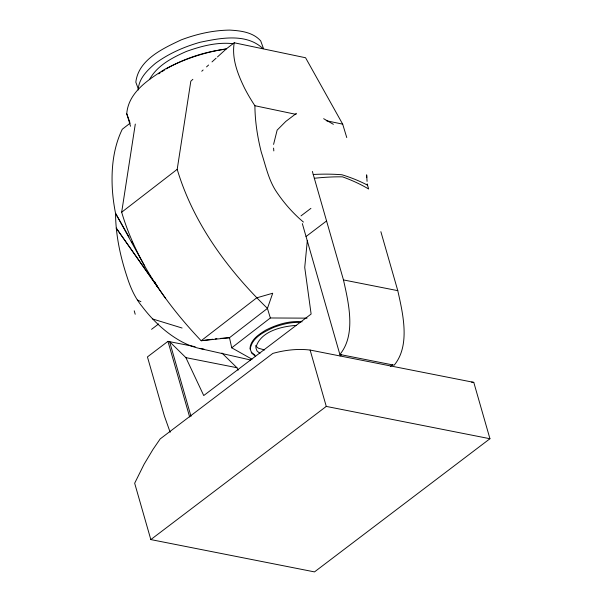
<?xml version="1.0" encoding="UTF-8"?>
<svg xmlns="http://www.w3.org/2000/svg" width="602" height="602" viewBox="0 0 602 602"><rect width="100%" height="100%" fill="white"/><g stroke="black" fill="none" stroke-linecap="round" stroke-linejoin="round"><path stroke-width="0.9" d="M307.321 240.559L304.732 267.431L311.121 314.048L203.739 395.552L185.89 357.633L169.591 341.665L191.022 416.388M346.76 137.565L342.681 124.155L305.568 57.754L234.223 42.772C231.604 58.432 237.655 73.956 244.389 87.794A138.106 62.202 40.1 0 0 254.902 105.726C255.022 121.401 257.46 136.932 261.268 152.11C265.745 165.746 268.59 180.457 276.89 192.414C284.362 203.431 293.234 213.507 303.438 222.078M212.784 339.227L201.158 340.732L256.693 297.847L272.706 293.234L267.438 308.405L229.49 337.707L201.158 340.732C166.333 304.01 136.12 261.23 121.672 212.22L135.292 124.072M252.012 359.228L231.717 347.813L270.343 317.976L267.438 308.405C227.616 269.658 193.25 223.116 177.199 169.335L190.826 81.187L192.873 79.321M130.544 126.247L126.751 113.755C128.376 92.354 148.536 79.404 165.091 69.117C184.227 58.973 204.943 52.156 226.344 48.86L234.223 42.772M138.212 90.007C138.656 78.576 147.309 70.223 155.489 63.293C168.838 53.488 184.122 46.821 199.999 42.291C220.377 38.054 246.368 32.801 263.074 48.717M250.259 349.265C251.749 337.564 264.225 331.807 273.744 327.368C282.33 324.245 291.458 321.889 300.654 322.476M273.579 144.405L277.138 130.13L285.822 121.408L296.47 113.326M149.567 79.449C157.227 65.415 172.217 57.709 186.289 51.479C201.158 46.121 217.096 41.944 233.004 43.675M302.332 223.598L339.867 354.473C356.316 334.644 348.55 302.768 343.471 279.93L312.363 171.427M201.753 71.239L203.122 69.998M206.539 66.89L208.585 65.024M212.002 61.916L216.103 58.183M217.465 56.942L226.344 48.86M130.167 123.139L122.289 129.227C113.176 147.911 111.137 169.222 112.386 189.743A138.106 90.797 66.8 0 0 115.546 213.349C115.674 234.825 120.189 256 126.887 276.333C130.325 287.274 134.856 297.779 142.245 306.666C153.066 320.813 166.287 333.395 182.052 341.883A77.507 44.081 52.3 0 0 199.676 348.468L250.703 360.026M121.672 212.22L177.199 169.335M151.553 329.324L158.65 323.936M300.992 215.892L310.925 208.352M195.116 346.699L167.958 341.342L147.437 356.918L164.354 415.892L170.163 432.281M306.042 236.526L326.562 220.957M340.002 355.932L341.5 354.796M150.824 539.58L326.276 406.41L489.945 438.73L473.782 382.375L310.113 350.055C297.621 348.543 284.904 350.055 272.826 353.412L160.207 438.896L152.916 449.528L144.096 464.24L134.667 483.225L150.824 539.58L314.492 571.9L489.945 438.73M390.292 366.58L392.534 364.88M158.627 73.843L160.155 72.85M161.682 71.849L164.745 69.855M166.28 68.854C184.46 58.386 204.883 51.682 225.712 49.198M215.26 338.903L216.886 338.693M220.482 338.414L229.49 337.707L231.717 347.813M296.267 325.373C281.563 326.374 259.989 331.439 255.85 347.775L257.001 350.958L259.951 353.419M270.343 317.976L307.028 318.149M302.144 321.784C289.479 320.535 276.792 324.486 265.617 330.205C258.875 334.396 250.665 339.678 249.996 348.392L251.651 353.088L255.203 356.053M264.564 349.95L258.363 348.197L255.414 345.736M471.592 382.15L473.782 382.375M199.676 348.468L204.055 349.168M343.471 279.93L397.779 290.653C402.851 313.491 410.617 345.367 394.167 365.203L339.867 354.473M185.89 357.633L236.925 367.709L238.114 370.238M254.902 105.726L296.049 114.365M326.224 120.701L342.681 124.155M152.675 318.992L182.082 328.022M137.527 300.044L140.906 301.685M323.65 118.692L333.395 124.321M251.388 352.215L254.939 355.18M221.935 353.02L236.925 367.709M165.482 298.238L116.216 228.09L157.972 287.515L154.706 281.811M129.061 236.985L115.546 213.349L144.668 266.016M131.861 241.876L132.794 243.509M263.375 48.265L260.689 40.883C252.908 32.169 240.777 30.732 229.768 30.1C213.1 30.281 196.734 34.013 181.179 39.89C162.999 48.476 138.475 59.598 135.826 82.173L138.219 88.742M126.751 113.755L129.851 122.289M367.16 183.866L368.635 189.005A190.398 103.363 -9.2 0 0 342.53 176.853A190.398 64.61 -22 0 0 314.327 178.282M380.87 231.68L397.779 290.653M310.113 350.055L326.276 406.41M167.958 341.342L189.645 416.968M134.223 310.82L135.202 314.244M273.586 148.107L273.82 150.921M367.07 181.368L366.648 174.851L366.761 177.613M367.544 185.198A187.944 95.966 -11.7 0 0 341.936 174.768A187.944 70.938 -20 0 0 313.236 174.475"/></g></svg>
